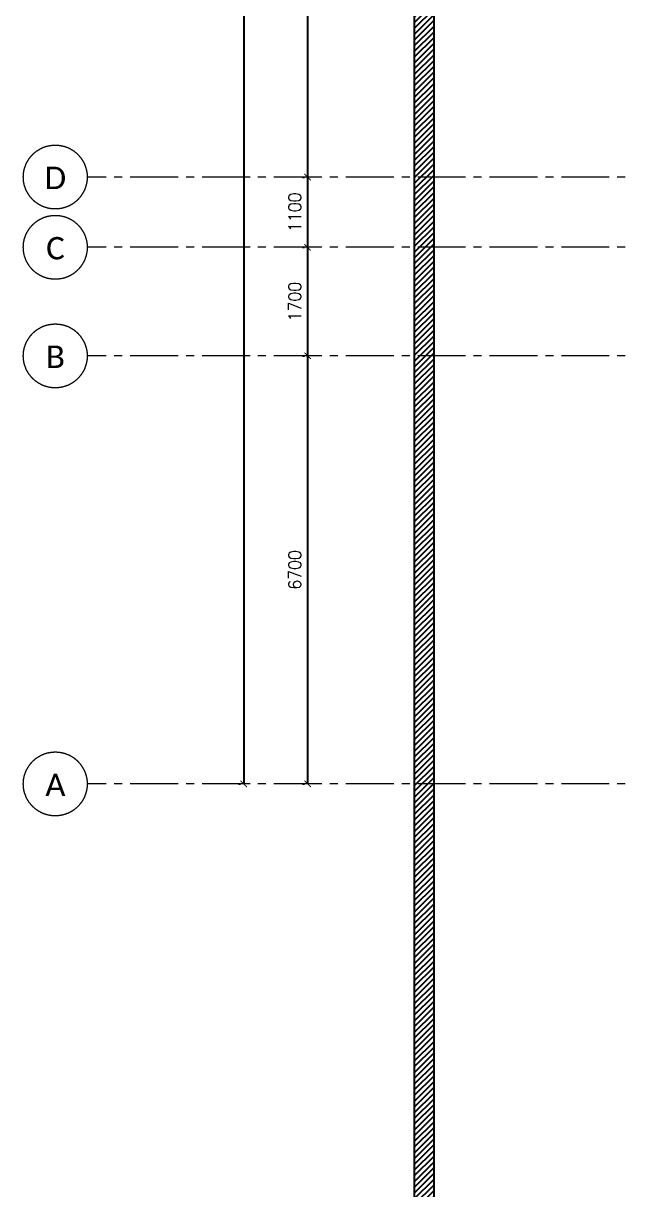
# Model space of a CAD drawing. Header units: millimetres. Extents: x -967280 to 3852, y 2833 to 1955156.
# Drawn here: x -753053 to -743623, y 380885 to 399144 of the extents above; entities that cross this region are included whole.
import ezdxf

# ---------------------------------------------------------------- set-up
doc = ezdxf.new("R2010")
doc.units = ezdxf.units.MM
doc.header["$LTSCALE"] = 1000
doc.header["$PDMODE"] = 35
doc.header["$PDSIZE"] = 25
doc.linetypes.add('Columns_Structural070816$0$CENTER2', pattern=[1.125, 0.75, -0.125, 0.125, -0.125])
doc.linetypes.add('HRZN_Line-Ptrn-Sold', pattern=[9144001.0, 9144000.0, -1])
for name, color, linetype in [('_N-DIM 3', 7, 'Continuous'), ('R.C. footing', 4, 'Continuous'), ('S - BATH Hach', 1, 'Continuous')]:
    doc.layers.add(name, color=color, linetype=linetype)
for name, color, linetype, lineweight in [('A-AX-ATT-100', 7, 'HRZN_Line-Ptrn-Sold', 18), ('S - column', 6, 'Continuous', 60), ('ST-000-AXIS', 9, 'Columns_Structural070816$0$CENTER2', 9)]:
    doc.layers.add(name, color=color, linetype=linetype, lineweight=lineweight)
doc.styles.add('Calibri_2', font='calibri.ttf', dxfattribs={"height": 300})
doc.styles.add('TUNELNO', font='romans.shx', dxfattribs={"width": 0.9})
doc.dimstyles.new('Copy(2) of DSEC', dxfattribs={"dimtxt": 200, "dimasz": 100, "dimexe": 50, "dimexo": 80, "dimgap": 100, "dimtad": 1, "dimdec": 0, "dimrnd": 5, "dimzin": 0, "dimdsep": 46, "dimtxsty": 'TUNELNO', "dimblk": 'ARCHTICK', "dimcen": 0.09, "dimclrd": 1, "dimclre": 1, "dimclrt": 3, "dimadec": 0, "dimazin": 0, "dimtfac": 0.78125, "dimtdec": 0, "dimtix": 1, "dimtmove": 2, "dimatfit": 3, "dimldrblk": 'ARCHTICK', "dimfxl": 1, "dimtolj": 1, "dimtzin": 0, "dimarcsym": 0})

# ---------------------------------------------------------------- blocks, each defined once
blk = doc.blocks.new('A$C46269fcd new')
at = {"layer": 'S - BATH Hach', "ltscale": 30, "transparency": 33554483}
h = blk.add_hatch(dxfattribs=at)
h.set_pattern_fill('ANSI31', color=1, scale=20)
h.set_pattern_definition([(45, (643184.17, -484711.8), (-44.9012806, 44.9012806), [])])
h.paths.add_polyline_path([(47835, 35800), (47835, -9200), (-6100, -9200), (-6100, 35800), (-5800, 35800), (-5800, -8900), (47535, -8900), (47535, 35800)])
at = {"layer": 'R.C. footing', "color": 4, "ltscale": 30}
blk.add_lwpolyline([(47835, 35800), (47835, -9200), (-6100, -9200), (-6100, 35800), (-5800, 35800), (-5800, -8900), (47535, -8900), (47535, 35800)], close=True, dxfattribs=at)
blk = doc.blocks.new('Grid - HRZN_G-Datm-Grid-Head-1554275-FIRST FLOOR FFL_1_')
at = {"layer": 'A-AX-ATT-100'}
blk.add_circle((0, 0), 5, dxfattribs=at)
blk = doc.blocks.new('_ArchTick')
at = {"color": 0, "linetype": 'ByBlock', "const_width": 0.15}
blk.add_lwpolyline([(-0.5, -0.5), (0.5, 0.5)], dxfattribs=at)
blk = doc.blocks.new('*D1508')
at = {"layer": '_N-DIM 3', "color": 1, "linetype": 'Continuous', "lineweight": -2, "ltscale": 30, "transparency": 16777216}
for p, q in [((509045, 727540), (509075, 727540)), ((509125, 727540), (509125, 719940)), ((509045, 719940), (509075, 719940))]:
    blk.add_line(p, q, dxfattribs=at)
at = {"layer": 'Defpoints', "color": 0, "linetype": 'Continuous', "ltscale": 30, "transparency": 16777216}
for p in [(509125, 727540), (509125, 719940), (509125, 719940)]:
    blk.add_point(p, dxfattribs=at)
at = {"layer": '_N-DIM 3', "color": 1, "linetype": 'Continuous', "lineweight": -2, "ltscale": 30, "transparency": 16777216, "xscale": 100, "yscale": 100, "zscale": 100}
for p, rotation in [((509125, 727540), 90), ((509125, 719940), 270)]:
    blk.add_blockref('_ArchTick', p, dxfattribs=dict(at, rotation=rotation))
at = {"layer": '_N-DIM 3', "color": 3, "linetype": 'Continuous', "ltscale": 30, "transparency": 16777216, "insert": (508925, 723740), "char_height": 200, "attachment_point": 5, "rotation": 90, "style": 'TUNELNO'}
blk.add_mtext('\\A1;7600', dxfattribs=at)
blk = doc.blocks.new('*D1509')
at = {"layer": '_N-DIM 3', "color": 1, "linetype": 'Continuous', "lineweight": -2, "ltscale": 30, "transparency": 16777216}
for p, q in [((509045, 719940), (509075, 719940)), ((509125, 719940), (509125, 718840)), ((509045, 718840), (509075, 718840))]:
    blk.add_line(p, q, dxfattribs=at)
at = {"layer": 'Defpoints', "color": 0, "linetype": 'Continuous', "ltscale": 30, "transparency": 16777216}
for p in [(509125, 719940), (509125, 718840), (509125, 718840)]:
    blk.add_point(p, dxfattribs=at)
at = {"layer": '_N-DIM 3', "color": 1, "linetype": 'Continuous', "lineweight": -2, "ltscale": 30, "transparency": 16777216, "xscale": 100, "yscale": 100, "zscale": 100}
for p, rotation in [((509125, 719940), 90), ((509125, 718840), 270)]:
    blk.add_blockref('_ArchTick', p, dxfattribs=dict(at, rotation=rotation))
at = {"layer": '_N-DIM 3', "color": 3, "linetype": 'Continuous', "ltscale": 30, "transparency": 16777216, "insert": (508925, 719390), "char_height": 200, "attachment_point": 5, "rotation": 90, "style": 'TUNELNO'}
blk.add_mtext('\\A1;1100', dxfattribs=at)
blk = doc.blocks.new('*D1510')
at = {"layer": '_N-DIM 3', "color": 1, "linetype": 'Continuous', "lineweight": -2, "ltscale": 30, "transparency": 16777216}
for p, q in [((509045, 718840), (509075, 718840)), ((509125, 718840), (509125, 717140)), ((509045, 717140), (509075, 717140))]:
    blk.add_line(p, q, dxfattribs=at)
at = {"layer": 'Defpoints', "color": 0, "linetype": 'Continuous', "ltscale": 30, "transparency": 16777216}
for p in [(509125, 718840), (509125, 717140), (509125, 717140)]:
    blk.add_point(p, dxfattribs=at)
at = {"layer": '_N-DIM 3', "color": 1, "linetype": 'Continuous', "lineweight": -2, "ltscale": 30, "transparency": 16777216, "xscale": 100, "yscale": 100, "zscale": 100}
for p, rotation in [((509125, 718840), 90), ((509125, 717140), 270)]:
    blk.add_blockref('_ArchTick', p, dxfattribs=dict(at, rotation=rotation))
at = {"layer": '_N-DIM 3', "color": 3, "linetype": 'Continuous', "ltscale": 30, "transparency": 16777216, "insert": (508925, 717990), "char_height": 200, "attachment_point": 5, "rotation": 90, "style": 'TUNELNO'}
blk.add_mtext('\\A1;1700', dxfattribs=at)
blk = doc.blocks.new('*D1511')
at = {"layer": '_N-DIM 3', "color": 1, "linetype": 'Continuous', "lineweight": -2, "ltscale": 30, "transparency": 16777216}
for p, q in [((509045, 717140), (509075, 717140)), ((509125, 717140), (509125, 710440)), ((509045, 710440), (509075, 710440))]:
    blk.add_line(p, q, dxfattribs=at)
at = {"layer": 'Defpoints', "color": 0, "linetype": 'Continuous', "ltscale": 30, "transparency": 16777216}
for p in [(509125, 717140), (509125, 710440), (509125, 710440)]:
    blk.add_point(p, dxfattribs=at)
at = {"layer": '_N-DIM 3', "color": 1, "linetype": 'Continuous', "lineweight": -2, "ltscale": 30, "transparency": 16777216, "xscale": 100, "yscale": 100, "zscale": 100}
for p, rotation in [((509125, 717140), 90), ((509125, 710440), 270)]:
    blk.add_blockref('_ArchTick', p, dxfattribs=dict(at, rotation=rotation))
at = {"layer": '_N-DIM 3', "color": 3, "linetype": 'Continuous', "ltscale": 30, "transparency": 16777216, "insert": (508925, 713790), "char_height": 200, "attachment_point": 5, "rotation": 90, "style": 'TUNELNO'}
blk.add_mtext('\\A1;6700', dxfattribs=at)
blk = doc.blocks.new('*D1512')
at = {"layer": '_N-DIM 3', "color": 1, "linetype": 'Continuous', "lineweight": -2, "ltscale": 30, "transparency": 16777216}
for p, q in [((508045, 737040), (508075, 737040)), ((508125, 737040), (508125, 710440)), ((508045, 710440), (508075, 710440))]:
    blk.add_line(p, q, dxfattribs=at)
at = {"layer": 'Defpoints', "color": 0, "linetype": 'Continuous', "ltscale": 30, "transparency": 16777216}
for p in [(508125, 737040), (508125, 710440), (508125, 710440)]:
    blk.add_point(p, dxfattribs=at)
at = {"layer": '_N-DIM 3', "color": 1, "linetype": 'Continuous', "lineweight": -2, "ltscale": 30, "transparency": 16777216, "xscale": 100, "yscale": 100, "zscale": 100}
for p, rotation in [((508125, 737040), 90), ((508125, 710440), 270)]:
    blk.add_blockref('_ArchTick', p, dxfattribs=dict(at, rotation=rotation))
at = {"layer": '_N-DIM 3', "color": 3, "linetype": 'Continuous', "ltscale": 30, "transparency": 16777216, "insert": (507925, 723740), "char_height": 200, "attachment_point": 5, "rotation": 90, "style": 'TUNELNO'}
blk.add_mtext('\\A1;26600', dxfattribs=at)
blk = doc.blocks.new('AXES-00')
at = {"layer": 'ST-000-AXIS'}
for p, q in [((575723.2, 719939.7), (505674.3, 719939.7)), ((575723.2, 718839.7), (505674.3, 718839.7)), ((575723.2, 717139.7), (505674.3, 717139.7)), ((575723.2, 710439.7), (505674.3, 710439.7))]:
    blk.add_line(p, q, dxfattribs=at)
at = {"layer": 'A-AX-ATT-100', "xscale": 100.0000000000001, "yscale": 100.0000000000001, "zscale": 100.0000000000001, "rotation": 90}
for p in [(505174.3, 719939.7), (505174.3, 718839.7), (505174.3, 717139.7), (505174.3, 710439.7)]:
    blk.add_blockref('Grid - HRZN_G-Datm-Grid-Head-1554275-FIRST FLOOR FFL_1_', p, dxfattribs=at)
at = {"layer": 'A-AX-ATT-100', "linetype": 'Continuous', "lineweight": 13, "char_height": 350, "attachment_point": 1, "style": 'Calibri_2'}
for s, insert, width in [('D', (505008.7, 720101), 408.861), ('C', (505031.7, 719001), 352.742), ('B', (505028.2, 717301), 360.759), ('A', (505018.7, 710601), 384.81)]:
    blk.add_mtext(s, dxfattribs=dict(at, insert=insert, width=width))
at = {"layer": '_N-DIM 3', "color": 3, "linetype": 'Continuous', "ltscale": 30}
for base, p1, p2, picture, middle in [((508125, 710439.7), (508125, 737039.7), (508125, 710439.7), '*D1512', (507925, 723739.7)), ((509125, 719939.7), (509125, 727539.7), (509125, 719939.7), '*D1508', (508925, 723739.7)), ((509125, 718839.7), (509125, 719939.7), (509125, 718839.7), '*D1509', (508925, 719389.7)), ((509125, 717139.7), (509125, 718839.7), (509125, 717139.7), '*D1510', (508925, 717989.7)), ((509125, 710439.7), (509125, 717139.7), (509125, 710439.7), '*D1511', (508925, 713789.7))]:
    dim = blk.add_linear_dim(base=base, p1=p1, p2=p2, angle=90, dimstyle='Copy(2) of DSEC', dxfattribs=at)
    dim.commit()
    dim.dimension.update_dxf_attribs({"geometry": picture, "text_midpoint": middle})

msp = doc.modelspace()

# ---------------------------------------------------------------- block references
at = {"layer": '_N-DIM 3', "color": 6, "linetype": 'Continuous', "ltscale": 30}
msp.add_blockref('AXES-00', (-1257727.6, -323202.4), dxfattribs=at)
at = {"layer": 'S - column', "color": 7, "true_color": 0xffffff}
msp.add_blockref('A$C46269fcd new', (-740828.7, 387237.4), dxfattribs=at)

doc.saveas('drawing.dxf')
